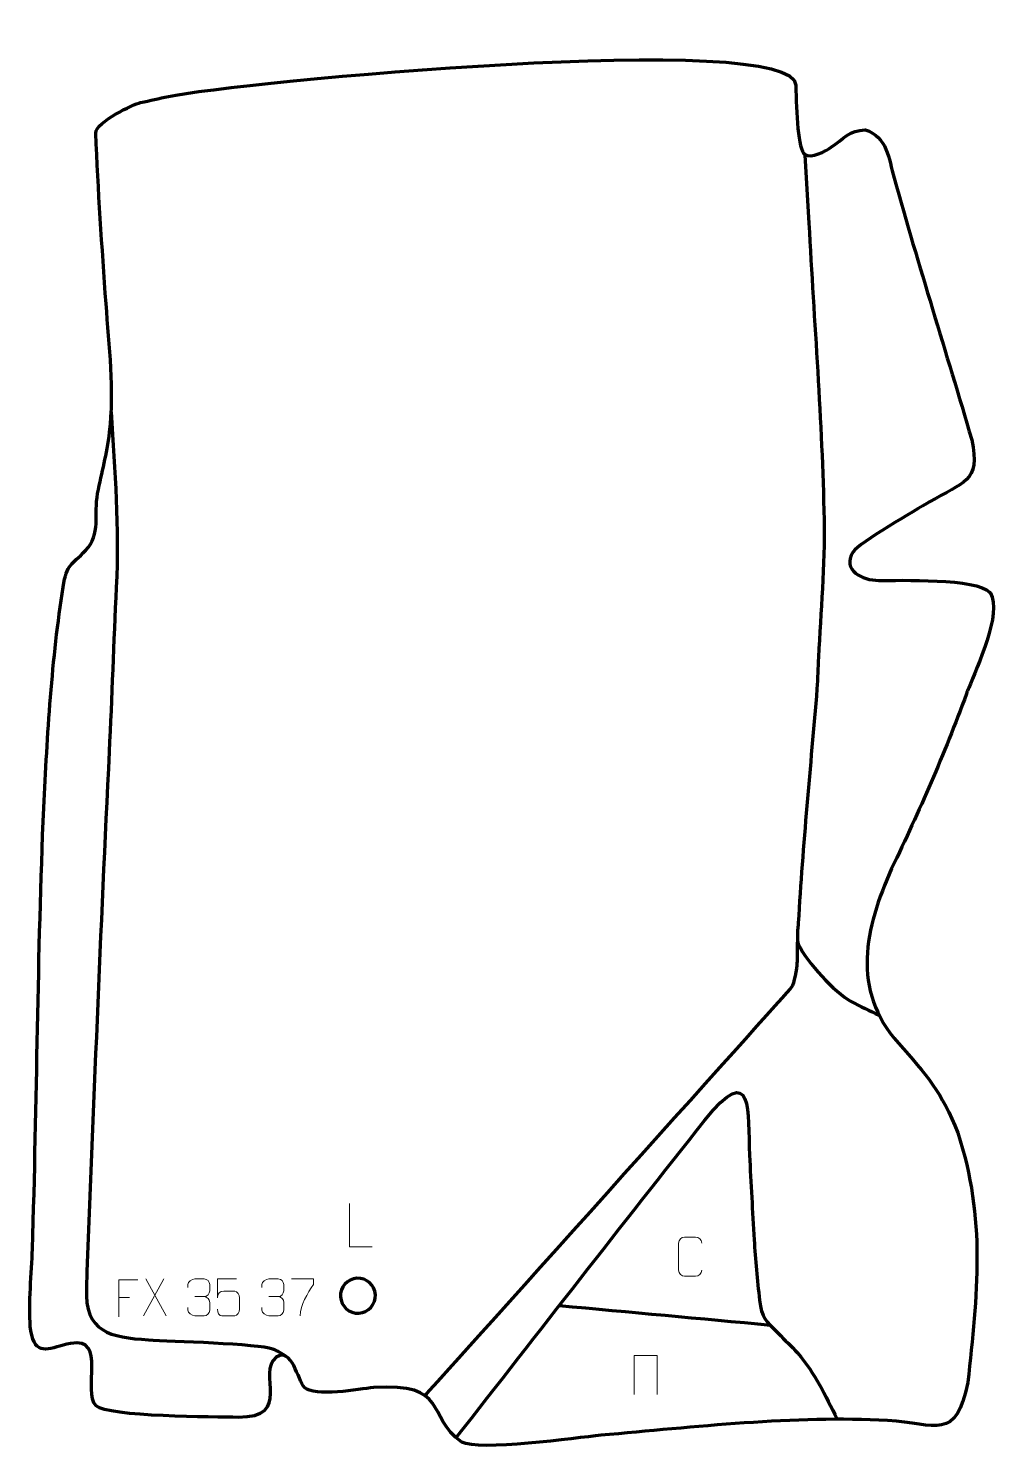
# Model space of a CAD drawing. Header units: millimetres. Extents: x 962 to 1519, y 73 to 887.
import ezdxf

# ---------------------------------------------------------------- set-up
doc = ezdxf.new("R2010")
doc.units = ezdxf.units.MM
doc.header["$MEASUREMENT"] = 0
doc.layers.add('layer 2', color=7, linetype='Continuous')
doc.layers.add('layer 3', color=7, linetype='Continuous')

msp = doc.modelspace()

# ---------------------------------------------------------------- linework, layer by layer
at = {"layer": 'layer 2', "color": 142, "lineweight": 158}
for points, knots in [([(1405.7435, 814.6851), (1405.7435, 814.6851), (1408.0454, 775.8232), (1408.0454, 775.8232), (1408.0454, 775.8232), (1411.0107, 719.529), (1415.6697, 662.4674), (1416.7352, 606.1857), (1416.7352, 606.1857), (1417.2299, 580.0573), (1414.7479, 553.7243), (1413.5127, 527.6182), (1413.5127, 527.6182), (1413.2337, 521.5838), (1412.9548, 515.5494), (1412.6759, 509.515), (1412.6759, 509.515), (1408.9636, 465.1176), (1404.5473, 420.1121), (1401.9554, 375.7021), (1401.9554, 375.7021), (1401.7943, 372.9409), (1400.8522, 365.4619), (1402.1104, 363.0314), (1402.1104, 363.0314), (1407.1687, 353.2593), (1422.5213, 335.9959), (1432.2644, 330.6984), (1432.2644, 330.6984), (1437.383, 327.9154), (1442.9136, 325.4819), (1448.1755, 322.9318)], [0, 0, 0, 0, 0.11111111, 0.11111111, 0.11111111, 0.11111111, 0.22222222, 0.22222222, 0.22222222, 0.22222222, 0.33333333, 0.33333333, 0.33333333, 0.33333333, 0.44444444, 0.44444444, 0.44444444, 0.44444444, 0.55555556, 0.55555556, 0.55555556, 0.55555556, 0.66666667, 0.66666667, 0.66666667, 0.66666667, 0.77777778, 0.77777778, 0.77777778, 0.77777778, 1, 1, 1, 1]), ([(1009.0677, 667.8351), (1011.1948, 633.3303), (1013.684, 602.3237), (1011.9669, 567.5423), (1011.9669, 567.5423), (1010.4197, 536.2027), (1009.4095, 504.8413), (1007.8944, 473.4995), (1007.8944, 473.4995), (1002.9235, 371.326), (998.7492, 268.9705), (994.858, 166.7475), (994.858, 166.7475), (993.8995, 141.5062), (1008.5095, 138.6432), (1030.3305, 137.2089), (1030.3305, 137.2089), (1042.8241, 136.4491), (1093.3448, 135.0881), (1101.3849, 132.046), (1101.3849, 132.046), (1104.0847, 131.0245), (1106.5696, 129.3471), (1108.9925, 127.8017)], [0, 0, 0, 0, 0.14285714, 0.14285714, 0.14285714, 0.14285714, 0.28571429, 0.28571429, 0.28571429, 0.28571429, 0.42857143, 0.42857143, 0.42857143, 0.42857143, 0.57142857, 0.57142857, 0.57142857, 0.57142857, 0.71428571, 0.71428571, 0.71428571, 0.71428571, 1, 1, 1, 1]), ([(1401.3477, 364.6981), (1401.3477, 364.6981), (1401.363, 355.1586), (1401.25, 352.5019), (1401.25, 352.5019), (1401.1371, 349.8452), (1399.5375, 340.7432), (1398.0584, 338.8035), (1398.0584, 338.8035), (1396.5792, 336.8638), (1188.4196, 105.3427), (1188.4196, 105.3427)], [0, 0, 0, 0, 0.25, 0.25, 0.25, 0.25, 0.5, 0.5, 0.5, 0.5, 1, 1, 1, 1]), ([(1206.3473, 81.2429), (1253.6335, 141.7241), (1300.7617, 202.5106), (1348.4265, 262.6773), (1348.4265, 262.6773), (1376.4591, 298.0625), (1373.1036, 266.8691), (1374.0757, 242.8742), (1374.0757, 242.8742), (1374.8486, 226.7291), (1375.7924, 210.5941), (1376.7615, 194.4599), (1376.7615, 194.4599), (1377.462, 182.8575), (1378.3952, 171.4352), (1379.8601, 159.8997), (1379.8601, 159.8997), (1381.2626, 149.2972), (1382.869, 148.7215), (1390.6704, 140.7627), (1390.6704, 140.7627), (1394.254, 137.1069), (1398.0309, 133.5327), (1401.4803, 129.7644), (1401.4803, 129.7644), (1412.0981, 117.3745), (1417.0532, 106.0434), (1424.2697, 91.7565)], [0, 0, 0, 0, 0.125, 0.125, 0.125, 0.125, 0.25, 0.25, 0.25, 0.25, 0.375, 0.375, 0.375, 0.375, 0.5, 0.5, 0.5, 0.5, 0.625, 0.625, 0.625, 0.625, 0.75, 0.75, 0.75, 0.75, 1, 1, 1, 1])]:
    msp.add_open_spline(points, degree=3, knots=knots, dxfattribs=at)
at = {"layer": 'layer 2', "color": 142, "lineweight": 200}
msp.add_open_spline([(1150.728, 152.449), (1145.2142, 152.1337), (1140.4887, 156.3479), (1140.1733, 161.8617), (1140.1733, 161.8617), (1139.8579, 167.3755), (1144.0721, 172.101), (1149.5859, 172.4164), (1149.5859, 172.4164), (1155.0997, 172.7318), (1159.8253, 168.5176), (1160.1406, 163.0038), (1160.1406, 163.0038), (1160.456, 157.49), (1156.2418, 152.7644), (1150.728, 152.449)], degree=3, knots=[0, 0, 0, 0, 0.2, 0.2, 0.2, 0.2, 0.4, 0.4, 0.4, 0.4, 0.6, 0.6, 0.6, 0.6, 1, 1, 1, 1], dxfattribs=at)
at = {"layer": 'layer 2', "color": 142, "lineweight": 158}
msp.add_open_spline([(1386.3642, 145.4362), (1346.0338, 149.1735), (1305.7034, 152.9107), (1265.373, 156.648)], degree=3, dxfattribs=at)
at = {"layer": 'layer 3', "color": 242, "lineweight": 158}
msp.add_open_spline([(1025.8594, 844.8183), (1021.8141, 843.9244), (1000.2408, 833.6338), (1000.2417, 827.3612), (1000.2417, 827.3612), (1001.5701, 794.7723), (1003.8148, 762.2814), (1006.1442, 729.7533), (1006.1442, 729.7533), (1007.8699, 705.6548), (1010.9524, 680.1899), (1008.142, 656.2485), (1008.142, 656.2485), (1006.6104, 643.2007), (1003.7252, 633.7033), (1001.3218, 621.2381), (1001.3218, 621.2381), (999.0696, 609.0914), (1003.3071, 598.0565), (994.599, 588.7773), (994.599, 588.7773), (986.1543, 579.7788), (983.7929, 581.4688), (981.594, 567.6963), (981.594, 567.6963), (975.1559, 527.3728), (972.4741, 482.4354), (970.5006, 441.545), (970.5006, 441.545), (966.9369, 357.5864), (966.7026, 273.1453), (964.0108, 189.0794), (964.0108, 189.0794), (963.5745, 176.0342), (961.7501, 157.1471), (962.803, 144.8692), (962.803, 144.8692), (962.803, 144.8692), (963.0898, 142.414), (963.0898, 142.414), (963.0898, 142.414), (965.5254, 127.5475), (972.7581, 132.0692), (983.6263, 134.6816), (983.6263, 134.6816), (983.6263, 134.6816), (985.8496, 135.1129), (985.8496, 135.1129), (985.8496, 135.1129), (1007.1101, 139.2374), (992.3209, 107.5722), (1000.4804, 99.4687), (1000.4804, 99.4687), (1006.9177, 93.0755), (1068.9679, 93.0606), (1081.6047, 92.8684), (1081.6047, 92.8684), (1112.9641, 92.3195), (1092.0342, 118.2745), (1103.3998, 127.3267), (1103.3998, 127.3267), (1112.5104, 133.144), (1115.5814, 114.2568), (1119.6169, 110.0249), (1119.6169, 110.0249), (1125.0737, 104.3026), (1151.0842, 108.9971), (1159.0526, 109.8988), (1159.0526, 109.8988), (1202.2538, 112.7792), (1188.7943, 93.7253), (1209.5179, 78.6882), (1209.5179, 78.6882), (1218.7312, 73.3087), (1275.22, 81.175), (1289.0961, 82.5898), (1289.0961, 82.5898), (1342.2401, 87.2888), (1400.0012, 93.9216), (1453.0927, 91.0719), (1453.0927, 91.0719), (1481.0512, 89.1474), (1492.0743, 79.0028), (1498.9191, 112.8202), (1498.9191, 112.8202), (1504.464, 162.7997), (1509.3038, 206.6311), (1493.1957, 255.5295), (1493.1957, 255.5295), (1484.0157, 278.7709), (1475.4, 288.8218), (1459.2033, 306.887), (1459.2033, 306.887), (1431.9376, 337.33), (1440.1352, 372.8138), (1455.3814, 406.663), (1455.3814, 406.663), (1471.3533, 440.2333), (1485.3612, 471.6628), (1498.1463, 506.6552), (1498.1463, 506.6552), (1498.5733, 507.8069), (1499.0005, 508.9359), (1499.4547, 510.0781), (1499.4547, 510.0781), (1504.0764, 521.5322), (1518.7895, 553.1004), (1511.8157, 564.1455), (1511.8157, 564.1455), (1511.8157, 564.1455), (1511.3592, 564.7312), (1511.3592, 564.7312), (1511.3592, 564.7312), (1504.1509, 572.901), (1459.7586, 571.4383), (1447.9168, 571.4928), (1447.9168, 571.4928), (1438.6957, 571.5352), (1426.5944, 577.1263), (1433.3118, 587.8043), (1433.3118, 587.8043), (1436.5481, 592.9488), (1469.5932, 611.9436), (1477.1096, 616.4428), (1477.1096, 616.4428), (1496.1268, 627.8824), (1506.4122, 627.2226), (1501.1403, 651.9991), (1501.1403, 651.9991), (1486.5161, 701.9172), (1470.8192, 751.4398), (1456.7917, 801.5583), (1456.7917, 801.5583), (1453.657, 812.8683), (1452.863, 825.2709), (1440.3093, 829.2266), (1440.3093, 829.2266), (1431.5689, 828.9314), (1427.5219, 824.0533), (1420.8587, 819.3034), (1420.8587, 819.3034), (1417.6441, 817.0118), (1409.5258, 812.5789), (1405.7273, 815.1451), (1405.7273, 815.1451), (1401.7928, 817.8032), (1400.8878, 839.0252), (1400.6017, 854.7161), (1400.6017, 854.7161), (1400.0099, 887.1809), (1078.8089, 856.1881), (1041.7755, 848.2766), (1041.7755, 848.2766), (1036.466, 847.1423), (1031.1618, 845.9855), (1025.8594, 844.8183)], degree=3, knots=[0, 0, 0, 0, 0.025, 0.025, 0.025, 0.025, 0.05, 0.05, 0.05, 0.05, 0.075, 0.075, 0.075, 0.075, 0.1, 0.1, 0.1, 0.1, 0.125, 0.125, 0.125, 0.125, 0.15, 0.15, 0.15, 0.15, 0.175, 0.175, 0.175, 0.175, 0.2, 0.2, 0.2, 0.2, 0.225, 0.225, 0.225, 0.225, 0.25, 0.25, 0.25, 0.25, 0.275, 0.275, 0.275, 0.275, 0.3, 0.3, 0.3, 0.3, 0.325, 0.325, 0.325, 0.325, 0.35, 0.35, 0.35, 0.35, 0.375, 0.375, 0.375, 0.375, 0.4, 0.4, 0.4, 0.4, 0.425, 0.425, 0.425, 0.425, 0.45, 0.45, 0.45, 0.45, 0.475, 0.475, 0.475, 0.475, 0.5, 0.5, 0.5, 0.5, 0.525, 0.525, 0.525, 0.525, 0.55, 0.55, 0.55, 0.55, 0.575, 0.575, 0.575, 0.575, 0.6, 0.6, 0.6, 0.6, 0.625, 0.625, 0.625, 0.625, 0.65, 0.65, 0.65, 0.65, 0.675, 0.675, 0.675, 0.675, 0.7, 0.7, 0.7, 0.7, 0.725, 0.725, 0.725, 0.725, 0.75, 0.75, 0.75, 0.75, 0.775, 0.775, 0.775, 0.775, 0.8, 0.8, 0.8, 0.8, 0.825, 0.825, 0.825, 0.825, 0.85, 0.85, 0.85, 0.85, 0.875, 0.875, 0.875, 0.875, 0.9, 0.9, 0.9, 0.9, 0.925, 0.925, 0.925, 0.925, 0.95, 0.95, 0.95, 0.95, 1, 1, 1, 1], dxfattribs=at)
at = {"layer": 'layer 3', "color": 250, "lineweight": 9}
for points, knots in [([(1158.2464, 190.2985), (1158.2464, 190.2985), (1145.2973, 190.2985), (1145.2973, 190.2985), (1145.2973, 190.2985), (1145.2973, 190.2985), (1145.2973, 215.2521), (1145.2973, 215.2521)], [0, 0, 0, 0, 0.33333333, 0.33333333, 0.33333333, 0.33333333, 1, 1, 1, 1]), ([(1346.8031, 177.0278), (1346.6779, 174.9468), (1345.1757, 173.6216), (1343.252, 173.6119), (1343.252, 173.6119), (1341.1634, 173.6122), (1339.0748, 173.6122), (1336.9865, 173.6119), (1336.9865, 173.6119), (1335.2623, 173.5175), (1333.4959, 175.2054), (1333.5059, 177.0122), (1333.5059, 177.0122), (1333.5063, 182.1804), (1333.5063, 187.3481), (1333.5059, 192.5155), (1333.5059, 192.5155), (1333.5097, 194.4306), (1335.0742, 195.9705), (1337.0021, 195.9584), (1337.0021, 195.9584), (1339.0851, 195.9584), (1341.1686, 195.9584), (1343.252, 195.9584), (1343.252, 195.9584), (1344.9955, 195.9902), (1346.7792, 194.6543), (1346.8031, 192.4709)], [0, 0, 0, 0, 0.125, 0.125, 0.125, 0.125, 0.25, 0.25, 0.25, 0.25, 0.375, 0.375, 0.375, 0.375, 0.5, 0.5, 0.5, 0.5, 0.625, 0.625, 0.625, 0.625, 0.75, 0.75, 0.75, 0.75, 1, 1, 1, 1]), ([(1024.3034, 171.5264), (1024.3034, 171.5264), (1013.3999, 171.5264), (1013.3999, 171.5264), (1013.3999, 171.5264), (1013.3999, 171.5264), (1013.3999, 150.3922), (1013.3999, 150.3922)], [0, 0, 0, 0, 0.33333333, 0.33333333, 0.33333333, 0.33333333, 1, 1, 1, 1]), ([(1052.9302, 167.1934), (1052.9302, 167.1934), (1052.9302, 168.7664), (1052.9302, 168.7664), (1052.9302, 168.7664), (1052.9181, 170.2417), (1055.1748, 172.0356), (1056.9187, 172.0163), (1056.9187, 172.0163), (1058.6668, 172.0163), (1060.415, 172.0163), (1062.1628, 172.0163), (1062.1628, 172.0163), (1064.0214, 172.0238), (1065.3751, 170.4597), (1065.4127, 168.8402), (1065.4127, 168.8402), (1065.4123, 167.6248), (1065.4123, 166.4093), (1065.4127, 165.1936), (1065.4127, 165.1936), (1065.3715, 163.7931), (1064.0142, 161.9044), (1062.1523, 161.9129), (1062.1523, 161.9129), (1064.0188, 161.9034), (1065.3806, 160.3762), (1065.4264, 158.6319), (1065.4264, 158.6319), (1065.4261, 157.1204), (1065.4261, 155.6088), (1065.4264, 154.097), (1065.4264, 154.097), (1065.4349, 152.3511), (1063.6946, 150.8578), (1062.1523, 150.8647), (1062.1523, 150.8647), (1060.4032, 150.865), (1058.6541, 150.865), (1056.9046, 150.8647), (1056.9046, 150.8647), (1055.0679, 150.8745), (1052.9243, 152.9073), (1052.9086, 154.1453), (1052.9086, 154.1453), (1052.9086, 154.1453), (1052.9086, 155.7618), (1052.9086, 155.7618)], [0, 0, 0, 0, 0.07692308, 0.07692308, 0.07692308, 0.07692308, 0.15384615, 0.15384615, 0.15384615, 0.15384615, 0.23076923, 0.23076923, 0.23076923, 0.23076923, 0.30769231, 0.30769231, 0.30769231, 0.30769231, 0.38461538, 0.38461538, 0.38461538, 0.38461538, 0.46153846, 0.46153846, 0.46153846, 0.46153846, 0.53846154, 0.53846154, 0.53846154, 0.53846154, 0.61538462, 0.61538462, 0.61538462, 0.61538462, 0.69230769, 0.69230769, 0.69230769, 0.69230769, 0.76923077, 0.76923077, 0.76923077, 0.76923077, 0.84615385, 0.84615385, 0.84615385, 0.84615385, 1, 1, 1, 1]), ([(1080.6749, 171.9891), (1080.6749, 171.9891), (1069.7902, 171.9891), (1069.7902, 171.9891), (1069.7902, 171.9891), (1069.7905, 168.406), (1069.7905, 164.8226), (1069.7902, 161.2391), (1069.7902, 161.2391), (1069.79, 164.0425), (1071.1713, 164.9503), (1073.553, 165.0016), (1073.553, 165.0016), (1075.6191, 165.0018), (1077.6853, 165.0018), (1079.7512, 165.0016), (1079.7512, 165.0016), (1081.1484, 165.0073), (1082.3976, 162.9912), (1082.4217, 161.2391), (1082.4217, 161.2391), (1082.4215, 159.0478), (1082.4215, 156.8562), (1082.4217, 154.6646), (1082.4217, 154.6646), (1082.4608, 153.0051), (1081.191, 150.9417), (1079.8139, 150.8922), (1079.8139, 150.8922), (1078.1568, 150.8924), (1074.0111, 150.8924), (1072.3536, 150.8922), (1072.3536, 150.8922), (1070.7906, 150.8847), (1069.8529, 152.5487), (1069.8353, 154.7094)], [0, 0, 0, 0, 0.1, 0.1, 0.1, 0.1, 0.2, 0.2, 0.2, 0.2, 0.3, 0.3, 0.3, 0.3, 0.4, 0.4, 0.4, 0.4, 0.5, 0.5, 0.5, 0.5, 0.6, 0.6, 0.6, 0.6, 0.7, 0.7, 0.7, 0.7, 0.8, 0.8, 0.8, 0.8, 1, 1, 1, 1]), ([(1095.2773, 167.1934), (1095.2773, 167.1934), (1095.2773, 168.7664), (1095.2773, 168.7664), (1095.2773, 168.7664), (1095.2652, 170.2417), (1097.5219, 172.0356), (1099.2658, 172.0163), (1099.2658, 172.0163), (1101.0139, 172.0163), (1102.7621, 172.0163), (1104.5099, 172.0163), (1104.5099, 172.0163), (1106.3685, 172.0238), (1107.7222, 170.4597), (1107.7598, 168.8402), (1107.7598, 168.8402), (1107.7595, 167.6248), (1107.7595, 166.4093), (1107.7598, 165.1936), (1107.7598, 165.1936), (1107.7186, 163.7931), (1106.3613, 161.9044), (1104.4995, 161.9129), (1104.4995, 161.9129), (1106.3659, 161.9034), (1107.7278, 160.3762), (1107.7735, 158.6319), (1107.7735, 158.6319), (1107.7732, 157.1204), (1107.7732, 155.6088), (1107.7735, 154.097), (1107.7735, 154.097), (1107.782, 152.3511), (1106.0417, 150.8578), (1104.4995, 150.8647), (1104.4995, 150.8647), (1102.7503, 150.865), (1101.0012, 150.865), (1099.2517, 150.8647), (1099.2517, 150.8647), (1097.415, 150.8745), (1095.2714, 152.9073), (1095.2557, 154.1453), (1095.2557, 154.1453), (1095.2557, 154.1453), (1095.2557, 155.7618), (1095.2557, 155.7618)], [0, 0, 0, 0, 0.07692308, 0.07692308, 0.07692308, 0.07692308, 0.15384615, 0.15384615, 0.15384615, 0.15384615, 0.23076923, 0.23076923, 0.23076923, 0.23076923, 0.30769231, 0.30769231, 0.30769231, 0.30769231, 0.38461538, 0.38461538, 0.38461538, 0.38461538, 0.46153846, 0.46153846, 0.46153846, 0.46153846, 0.53846154, 0.53846154, 0.53846154, 0.53846154, 0.61538462, 0.61538462, 0.61538462, 0.61538462, 0.69230769, 0.69230769, 0.69230769, 0.69230769, 0.76923077, 0.76923077, 0.76923077, 0.76923077, 0.84615385, 0.84615385, 0.84615385, 0.84615385, 1, 1, 1, 1]), ([(1112.1793, 172.0098), (1112.1793, 172.0098), (1124.7277, 172.0098), (1124.7277, 172.0098), (1124.7277, 172.0098), (1124.7275, 170.9515), (1124.7275, 169.8932), (1124.7277, 168.8346), (1124.7277, 168.8346), (1121.3447, 163.7555), (1117.1818, 157.1208), (1117.1818, 150.8714)], [0, 0, 0, 0, 0.25, 0.25, 0.25, 0.25, 0.5, 0.5, 0.5, 0.5, 1, 1, 1, 1]), ([(1308.1953, 105.8751), (1308.1953, 105.8751), (1308.1953, 128.2254), (1308.1953, 128.2254), (1308.1953, 128.2254), (1308.1953, 128.2254), (1321.3136, 128.2254), (1321.3136, 128.2254), (1321.3136, 128.2254), (1321.3136, 128.2254), (1321.3136, 105.8751), (1321.3136, 105.8751)], [0, 0, 0, 0, 0.25, 0.25, 0.25, 0.25, 0.5, 0.5, 0.5, 0.5, 1, 1, 1, 1])]:
    msp.add_open_spline(points, degree=3, knots=knots, dxfattribs=at)
for points in [[(1039.193, 172.0077), (1039.193, 172.0077), (1027.5555, 150.9224), (1027.5555, 150.9224)], [(1028.7875, 172.0077), (1028.7875, 172.0077), (1040.425, 150.8735), (1040.425, 150.8735)], [(1013.3999, 161.4651), (1013.3999, 161.4651), (1019.4709, 161.4651), (1019.4709, 161.4651)], [(1056.919, 161.9041), (1056.919, 161.9041), (1062.167, 161.9041), (1062.167, 161.9041)], [(1099.2661, 161.9041), (1099.2661, 161.9041), (1104.5142, 161.9041), (1104.5142, 161.9041)]]:
    msp.add_open_spline(points, degree=3, dxfattribs=at)

doc.saveas('drawing.dxf')
